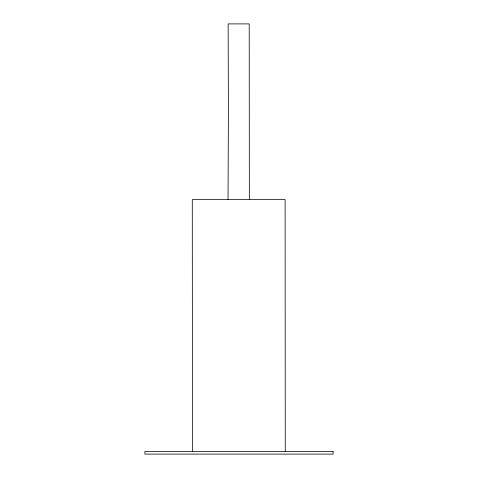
<?xml version="1.0" encoding="UTF-8"?>
<svg xmlns="http://www.w3.org/2000/svg" width="478" height="478" viewBox="0 0 478 478"><rect width="100%" height="100%" fill="white"/><g stroke="black" fill="none" stroke-linecap="round" stroke-linejoin="round"><path stroke-width="0.72" d="M192.455 451.435L192.281 199.613L285.121 199.613L285.258 451.435M228.042 199.613L228.394 111.912L228.143 23.9L249.211 23.9L249.343 199.613M333.106 451.435L333.1 454.1L144.912 454.1L144.894 451.435L333.106 451.435"/></g></svg>
